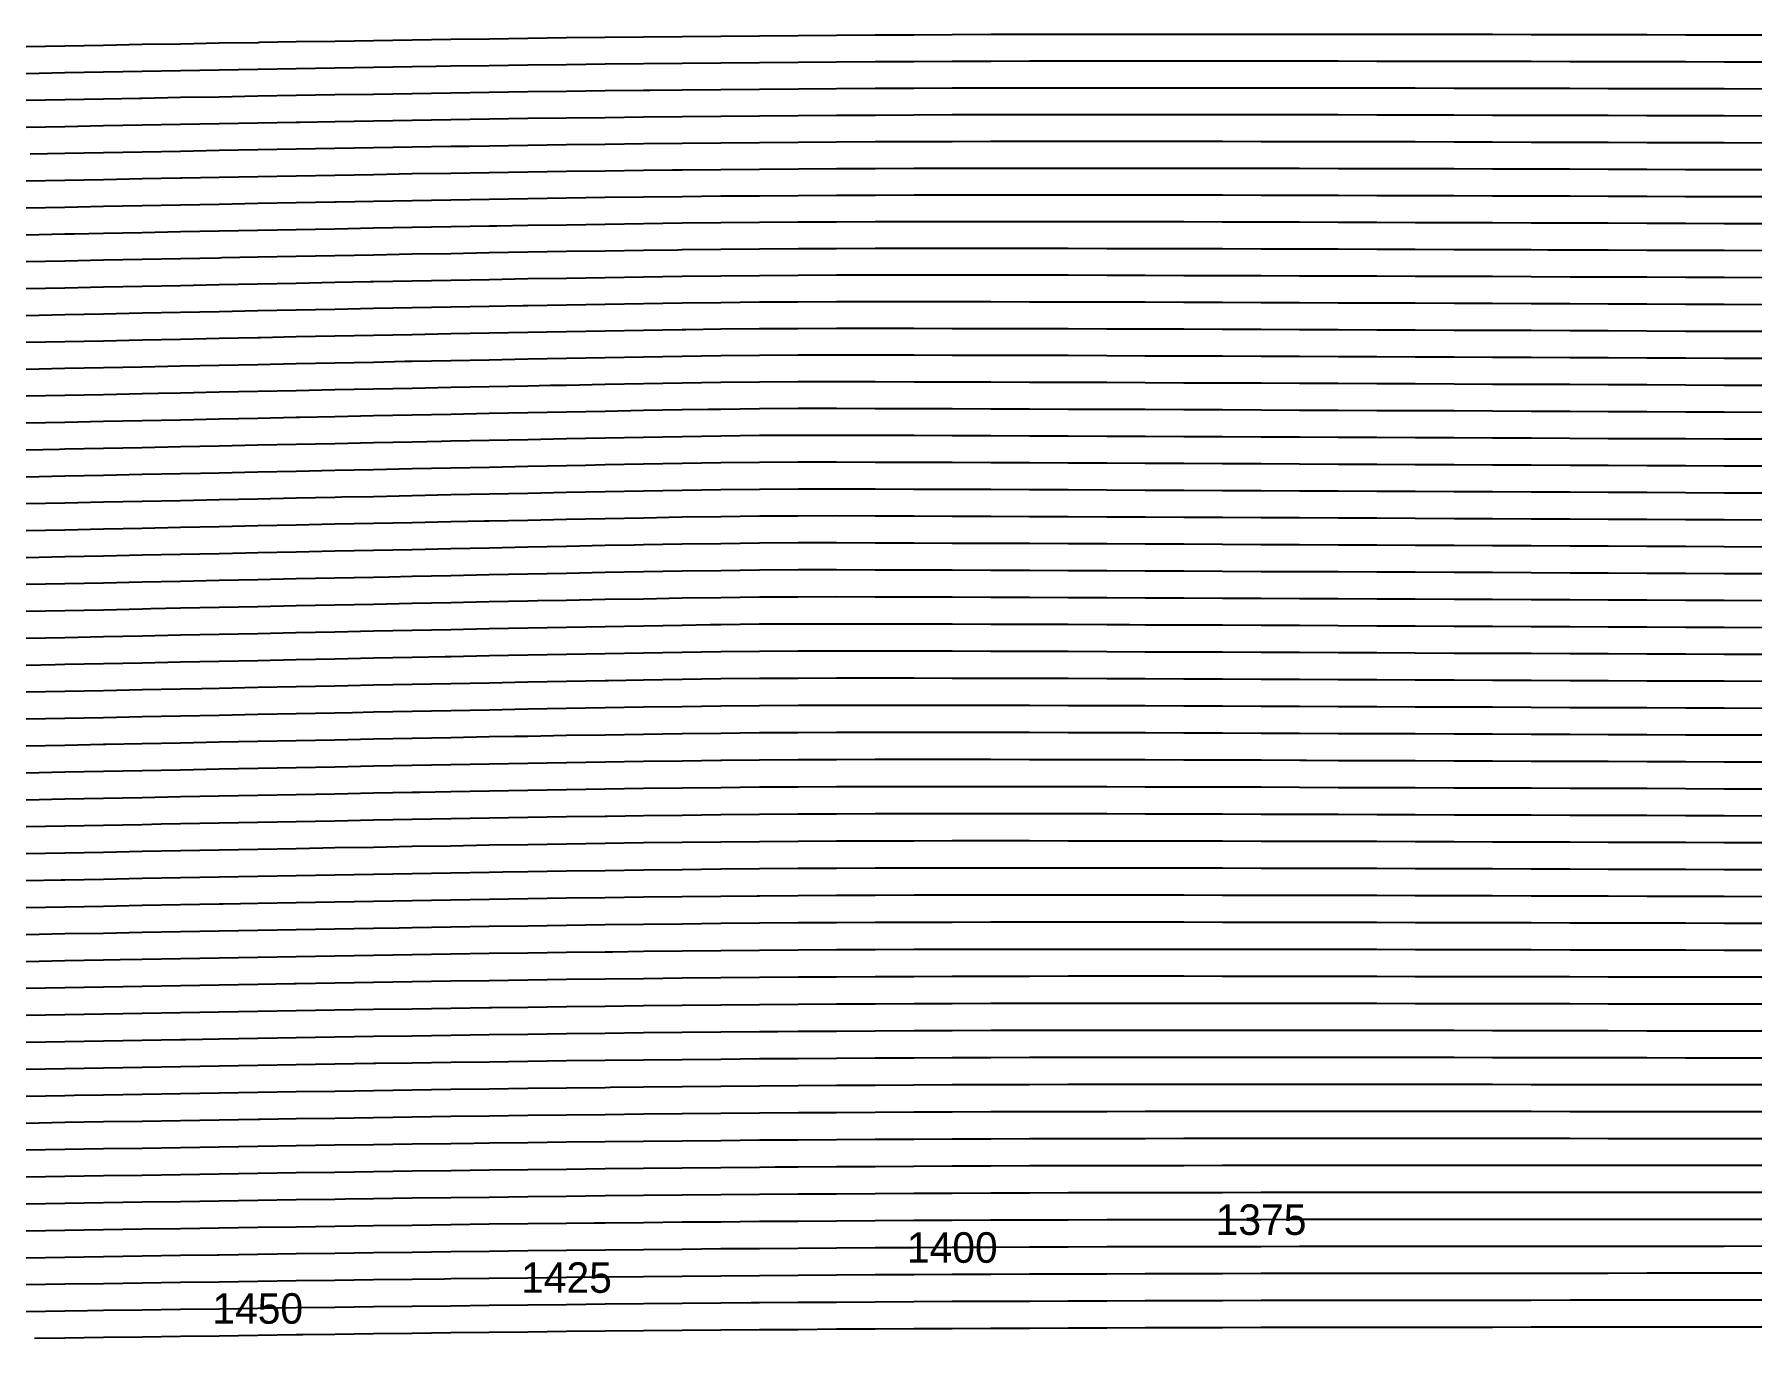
# Model space of a CAD drawing. Header units: metres. Extents: x 228 to 3387, y 52 to 162.
# Drawn here: x 911.6 to 1052.3, y 53.2 to 160.1 of the extents above; entities that cross this region are included whole.
import ezdxf
from ezdxf.enums import TextEntityAlignment as Align

# ---------------------------------------------------------------- set-up
doc = ezdxf.new("R2010")
doc.units = ezdxf.units.M
for name, color, linetype in [('Vs_1000', 7, 'Continuous'), ('Vs_1025', 7, 'Continuous'), ('Vs_1050', 7, 'Continuous'), ('Vs_1075', 7, 'Continuous'), ('Vs_1100', 7, 'Continuous'), ('Vs_1125', 7, 'Continuous'), ('Vs_1150', 7, 'Continuous'), ('Vs_1175', 7, 'Continuous'), ('Vs_1200', 7, 'Continuous'), ('Vs_1225', 7, 'Continuous'), ('Vs_1250', 7, 'Continuous'), ('Vs_1275', 7, 'Continuous'), ('Vs_1300', 7, 'Continuous'), ('Vs_1325', 7, 'Continuous'), ('Vs_1350', 7, 'Continuous'), ('Vs_1375', 7, 'Continuous'), ('Vs_1400', 7, 'Continuous'), ('Vs_1425', 7, 'Continuous'), ('Vs_1450', 7, 'Continuous'), ('Vs_1475', 7, 'Continuous'), ('Vs_275', 7, 'Continuous'), ('Vs_300', 7, 'Continuous'), ('Vs_325', 7, 'Continuous'), ('Vs_350', 7, 'Continuous'), ('Vs_375', 7, 'Continuous'), ('Vs_400', 7, 'Continuous'), ('Vs_425', 7, 'Continuous'), ('Vs_450', 7, 'Continuous'), ('Vs_475', 7, 'Continuous'), ('Vs_500', 7, 'Continuous'), ('Vs_525', 7, 'Continuous'), ('Vs_550', 7, 'Continuous'), ('Vs_575', 7, 'Continuous'), ('Vs_600', 7, 'Continuous'), ('Vs_625', 7, 'Continuous'), ('Vs_650', 7, 'Continuous'), ('Vs_675', 7, 'Continuous'), ('Vs_700', 7, 'Continuous'), ('Vs_725', 7, 'Continuous'), ('Vs_750', 7, 'Continuous'), ('Vs_775', 7, 'Continuous'), ('Vs_800', 7, 'Continuous'), ('Vs_825', 7, 'Continuous'), ('Vs_850', 7, 'Continuous'), ('Vs_875', 7, 'Continuous'), ('Vs_900', 7, 'Continuous'), ('Vs_925', 7, 'Continuous'), ('Vs_950', 7, 'Continuous'), ('Vs_975', 7, 'Continuous')]:
    doc.layers.add(name, color=color, linetype=linetype)

msp = doc.modelspace()

# ---------------------------------------------------------------- linework, layer by layer
at = {"layer": 'Vs_1000'}
msp.add_lwpolyline([(1053.22, 96.05), (1050.06, 96.06), (1046.9, 96.07), (1043.73, 96.08), (1040.57, 96.09), (1037.41, 96.1), (1034.25, 96.11), (1031.09, 96.12), (1027.93, 96.13), (1024.76, 96.14), (1021.6, 96.15), (1018.44, 96.16), (1015.28, 96.17), (1012.12, 96.18), (1008.96, 96.19), (1005.79, 96.2), (1002.63, 96.21), (999.47, 96.22), (996.31, 96.22), (993.15, 96.23), (989.98, 96.23), (986.82, 96.23), (983.66, 96.22), (980.5, 96.22), (977.34, 96.21), (974.18, 96.19), (971.01, 96.17), (967.85, 96.14), (964.69, 96.1), (961.53, 96.06), (958.55, 96.02), (958.37, 96.02), (955.21, 95.97), (952.04, 95.92), (948.88, 95.87), (945.72, 95.81), (942.56, 95.75), (939.4, 95.7), (936.23, 95.64), (933.07, 95.58), (929.91, 95.52), (926.75, 95.46), (923.59, 95.4), (922.01, 95.37), (920.43, 95.34), (917.26, 95.27), (914.1, 95.21), (910.94, 95.15)], dxfattribs=at)
at = {"layer": 'Vs_1025'}
msp.add_lwpolyline([(1053.22, 93.85), (1050.06, 93.86), (1046.9, 93.87), (1043.73, 93.88), (1040.57, 93.89), (1037.41, 93.9), (1034.25, 93.91), (1031.09, 93.92), (1027.93, 93.93), (1024.76, 93.94), (1021.6, 93.95), (1018.44, 93.95), (1015.28, 93.96), (1012.12, 93.97), (1008.96, 93.98), (1005.79, 93.99), (1002.63, 93.99), (999.47, 94), (996.31, 94), (993.15, 94.01), (989.98, 94.01), (986.82, 94.01), (983.66, 94), (980.5, 93.99), (977.34, 93.98), (974.18, 93.96), (971.01, 93.94), (967.85, 93.91), (964.69, 93.88), (961.53, 93.84), (958.37, 93.8), (955.21, 93.75), (952.04, 93.7), (948.88, 93.65), (945.72, 93.59), (942.56, 93.54), (939.4, 93.48), (936.23, 93.43), (935.25, 93.41), (933.07, 93.37), (929.91, 93.31), (926.75, 93.25), (923.59, 93.19), (920.43, 93.13), (917.26, 93.07), (914.1, 93.01), (910.94, 92.95)], dxfattribs=at)
at = {"layer": 'Vs_1050'}
msp.add_lwpolyline([(1053.22, 91.65), (1050.06, 91.65), (1046.9, 91.66), (1043.73, 91.67), (1040.57, 91.68), (1037.41, 91.69), (1034.25, 91.7), (1031.09, 91.71), (1027.93, 91.72), (1024.76, 91.73), (1021.6, 91.74), (1018.44, 91.74), (1015.28, 91.75), (1012.12, 91.76), (1008.96, 91.77), (1005.79, 91.77), (1002.63, 91.78), (999.47, 91.78), (996.31, 91.79), (993.15, 91.79), (989.98, 91.79), (986.82, 91.78), (983.66, 91.78), (980.5, 91.77), (977.34, 91.76), (974.18, 91.74), (971.01, 91.71), (967.85, 91.69), (964.69, 91.65), (961.53, 91.61), (958.37, 91.57), (955.21, 91.53), (952.04, 91.48), (949.99, 91.45), (948.88, 91.43), (945.72, 91.38), (942.56, 91.32), (939.4, 91.27), (936.23, 91.21), (933.07, 91.15), (929.91, 91.1), (926.75, 91.04), (923.59, 90.98), (920.43, 90.92), (917.26, 90.86), (914.1, 90.8), (913.81, 90.79), (910.94, 90.74)], dxfattribs=at)
at = {"layer": 'Vs_1075'}
msp.add_lwpolyline([(1053.22, 89.44), (1050.06, 89.45), (1046.9, 89.46), (1043.73, 89.47), (1040.57, 89.48), (1037.41, 89.48), (1036.21, 89.49), (1034.25, 89.49), (1031.09, 89.5), (1027.93, 89.51), (1024.76, 89.52), (1021.6, 89.53), (1018.44, 89.53), (1015.28, 89.54), (1012.12, 89.55), (1008.96, 89.55), (1005.79, 89.56), (1002.63, 89.56), (999.47, 89.57), (996.31, 89.57), (993.15, 89.57), (989.98, 89.57), (986.82, 89.56), (983.66, 89.56), (980.5, 89.55), (977.34, 89.53), (974.18, 89.51), (971.01, 89.49), (970.83, 89.49), (967.85, 89.46), (964.69, 89.43), (961.53, 89.39), (958.37, 89.35), (955.21, 89.31), (952.04, 89.26), (948.88, 89.21), (945.72, 89.16), (942.56, 89.11), (939.4, 89.05), (936.23, 89), (933.07, 88.94), (929.91, 88.89), (927.09, 88.83), (926.75, 88.83), (923.59, 88.77), (920.43, 88.71), (917.26, 88.65), (914.1, 88.59), (910.94, 88.53)], dxfattribs=at)
at = {"layer": 'Vs_1100'}
msp.add_lwpolyline([(1053.22, 87.24), (1050.06, 87.25), (1046.9, 87.26), (1043.73, 87.26), (1040.57, 87.27), (1037.41, 87.28), (1034.25, 87.29), (1031.09, 87.29), (1027.93, 87.3), (1024.76, 87.31), (1021.6, 87.32), (1018.44, 87.32), (1015.28, 87.33), (1012.12, 87.34), (1008.96, 87.34), (1005.79, 87.35), (1002.63, 87.35), (999.47, 87.35), (996.31, 87.35), (993.15, 87.35), (989.98, 87.35), (986.82, 87.34), (983.66, 87.33), (980.5, 87.32), (977.34, 87.31), (974.18, 87.29), (971.01, 87.26), (967.85, 87.24), (964.69, 87.2), (961.53, 87.17), (958.37, 87.13), (955.21, 87.09), (952.04, 87.04), (948.88, 86.99), (945.72, 86.94), (942.56, 86.89), (941.49, 86.87), (939.4, 86.84), (936.23, 86.79), (933.07, 86.73), (929.91, 86.67), (926.75, 86.62), (923.59, 86.56), (920.43, 86.5), (917.26, 86.44), (914.1, 86.39), (910.94, 86.33)], dxfattribs=at)
at = {"layer": 'Vs_1125'}
msp.add_lwpolyline([(1053.22, 85.04), (1050.06, 85.04), (1046.9, 85.05), (1043.73, 85.06), (1040.57, 85.06), (1037.41, 85.07), (1034.25, 85.08), (1031.09, 85.09), (1027.93, 85.09), (1024.76, 85.1), (1021.6, 85.11), (1018.44, 85.11), (1015.28, 85.12), (1012.12, 85.12), (1008.96, 85.13), (1005.79, 85.13), (1002.63, 85.13), (999.47, 85.13), (996.31, 85.13), (993.15, 85.13), (989.98, 85.13), (986.82, 85.12), (983.66, 85.11), (980.5, 85.1), (977.34, 85.08), (974.18, 85.06), (971.01, 85.04), (967.85, 85.01), (964.69, 84.98), (961.53, 84.95), (958.97, 84.91), (958.37, 84.91), (955.21, 84.87), (952.04, 84.82), (948.88, 84.78), (945.72, 84.73), (942.56, 84.68), (939.4, 84.62), (936.23, 84.57), (933.07, 84.52), (929.91, 84.46), (926.75, 84.41), (923.59, 84.35), (920.43, 84.29), (918.65, 84.26), (917.26, 84.24), (914.1, 84.18), (910.94, 84.12)], dxfattribs=at)
at = {"layer": 'Vs_1150'}
msp.add_lwpolyline([(1053.22, 82.84), (1050.06, 82.84), (1046.9, 82.85), (1043.73, 82.85), (1040.57, 82.86), (1037.41, 82.87), (1034.25, 82.87), (1031.09, 82.88), (1027.93, 82.88), (1024.76, 82.89), (1021.6, 82.9), (1018.44, 82.9), (1015.28, 82.91), (1012.12, 82.91), (1008.96, 82.91), (1005.79, 82.92), (1002.63, 82.92), (999.47, 82.92), (996.31, 82.92), (993.15, 82.91), (989.98, 82.91), (986.82, 82.9), (983.66, 82.89), (980.5, 82.88), (977.34, 82.86), (974.18, 82.84), (971.01, 82.82), (967.85, 82.79), (964.69, 82.76), (961.53, 82.72), (958.37, 82.69), (955.21, 82.65), (952.04, 82.6), (948.88, 82.56), (945.72, 82.51), (942.56, 82.46), (939.4, 82.41), (936.23, 82.36), (933.07, 82.31), (932.87, 82.3), (929.91, 82.25), (926.75, 82.2), (923.59, 82.14), (920.43, 82.08), (917.26, 82.03), (914.1, 81.97), (910.94, 81.91)], dxfattribs=at)
at = {"layer": 'Vs_1175'}
msp.add_lwpolyline([(1053.22, 80.63), (1050.06, 80.64), (1046.9, 80.64), (1043.73, 80.65), (1040.57, 80.65), (1037.41, 80.66), (1034.25, 80.66), (1031.09, 80.67), (1027.93, 80.68), (1024.76, 80.68), (1021.6, 80.69), (1018.44, 80.69), (1015.28, 80.69), (1012.12, 80.7), (1008.96, 80.7), (1005.79, 80.7), (1002.63, 80.7), (999.47, 80.7), (996.31, 80.7), (993.15, 80.69), (989.98, 80.69), (986.82, 80.68), (983.66, 80.67), (980.5, 80.65), (977.34, 80.64), (974.18, 80.62), (971.01, 80.59), (967.85, 80.57), (964.69, 80.54), (961.53, 80.5), (958.37, 80.46), (955.21, 80.43), (952.04, 80.38), (949.08, 80.34), (948.88, 80.34), (945.72, 80.29), (942.56, 80.24), (939.4, 80.2), (936.23, 80.14), (933.07, 80.09), (929.91, 80.04), (926.75, 79.99), (923.59, 79.93), (920.43, 79.88), (917.26, 79.82), (914.1, 79.76), (910.94, 79.71)], dxfattribs=at)
at = {"layer": 'Vs_1200'}
msp.add_lwpolyline([(1053.22, 78.43), (1050.06, 78.43), (1046.9, 78.44), (1043.73, 78.44), (1040.57, 78.45), (1037.41, 78.45), (1034.25, 78.46), (1031.09, 78.46), (1027.93, 78.47), (1024.76, 78.47), (1021.6, 78.48), (1018.44, 78.48), (1015.28, 78.48), (1012.12, 78.48), (1008.96, 78.49), (1005.79, 78.49), (1002.63, 78.49), (999.47, 78.48), (996.31, 78.48), (993.15, 78.48), (989.98, 78.47), (986.82, 78.46), (983.66, 78.45), (980.5, 78.43), (977.34, 78.41), (974.18, 78.39), (972.52, 78.38), (971.01, 78.37), (967.85, 78.34), (964.69, 78.31), (961.53, 78.28), (958.37, 78.24), (955.21, 78.21), (952.04, 78.16), (948.88, 78.12), (945.72, 78.08), (942.56, 78.03), (939.4, 77.98), (936.23, 77.93), (933.07, 77.88), (929.91, 77.83), (926.75, 77.77), (924.03, 77.73), (923.59, 77.72), (920.43, 77.67), (917.26, 77.61), (914.1, 77.56), (910.94, 77.5)], dxfattribs=at)
at = {"layer": 'Vs_1225'}
msp.add_lwpolyline([(1053.22, 76.23), (1050.06, 76.23), (1046.9, 76.23), (1043.73, 76.24), (1040.57, 76.24), (1037.41, 76.25), (1034.25, 76.25), (1031.09, 76.25), (1027.93, 76.26), (1024.76, 76.26), (1021.6, 76.27), (1018.44, 76.27), (1015.28, 76.27), (1012.12, 76.27), (1008.96, 76.27), (1005.79, 76.27), (1002.63, 76.27), (999.47, 76.27), (996.31, 76.26), (993.15, 76.26), (989.98, 76.25), (986.82, 76.24), (983.66, 76.23), (980.5, 76.21), (977.34, 76.19), (974.18, 76.17), (971.01, 76.15), (967.85, 76.12), (964.69, 76.09), (961.53, 76.06), (958.37, 76.02), (955.21, 75.99), (952.04, 75.95), (948.88, 75.9), (945.72, 75.86), (942.56, 75.81), (939.59, 75.77), (939.4, 75.77), (936.23, 75.72), (933.07, 75.67), (929.91, 75.62), (926.75, 75.56), (923.59, 75.51), (920.43, 75.46), (917.26, 75.4), (914.1, 75.35), (910.94, 75.3)], dxfattribs=at)
at = {"layer": 'Vs_1250'}
msp.add_lwpolyline([(1053.22, 74.02), (1050.06, 74.03), (1046.9, 74.03), (1043.73, 74.03), (1040.57, 74.04), (1037.41, 74.04), (1034.25, 74.04), (1031.09, 74.05), (1027.93, 74.05), (1024.76, 74.05), (1021.6, 74.05), (1018.44, 74.06), (1015.28, 74.06), (1012.12, 74.06), (1008.96, 74.06), (1005.79, 74.06), (1002.63, 74.05), (999.47, 74.05), (996.31, 74.05), (993.15, 74.04), (989.98, 74.03), (986.82, 74.02), (983.66, 74.01), (980.5, 73.99), (977.34, 73.97), (974.18, 73.95), (971.01, 73.93), (967.85, 73.9), (964.69, 73.87), (961.53, 73.84), (958.79, 73.81), (958.37, 73.8), (955.21, 73.77), (952.04, 73.73), (948.88, 73.69), (945.72, 73.64), (942.56, 73.6), (939.4, 73.55), (936.23, 73.5), (933.07, 73.45), (929.91, 73.4), (926.75, 73.35), (923.59, 73.3), (920.43, 73.25), (917.26, 73.2), (914.87, 73.16), (914.1, 73.14), (910.94, 73.09)], dxfattribs=at)
at = {"layer": 'Vs_1275'}
msp.add_lwpolyline([(1053.22, 71.82), (1050.06, 71.82), (1046.9, 71.83), (1043.73, 71.83), (1040.57, 71.83), (1037.41, 71.83), (1034.25, 71.84), (1031.09, 71.84), (1027.93, 71.84), (1024.76, 71.84), (1021.6, 71.84), (1018.44, 71.85), (1015.28, 71.85), (1012.12, 71.85), (1008.96, 71.84), (1005.79, 71.84), (1002.63, 71.84), (999.47, 71.83), (996.31, 71.83), (993.15, 71.82), (989.98, 71.81), (986.82, 71.8), (983.66, 71.79), (980.5, 71.77), (977.34, 71.75), (974.18, 71.73), (971.01, 71.71), (967.85, 71.68), (964.69, 71.65), (961.53, 71.62), (958.37, 71.59), (955.21, 71.55), (952.04, 71.51), (948.88, 71.47), (945.72, 71.43), (942.56, 71.38), (939.4, 71.34), (936.23, 71.29), (933.07, 71.24), (930.1, 71.2), (929.91, 71.19), (926.75, 71.14), (923.59, 71.09), (920.43, 71.04), (917.26, 70.99), (914.1, 70.94), (910.94, 70.88)], dxfattribs=at)
at = {"layer": 'Vs_1300'}
msp.add_lwpolyline([(1053.22, 69.62), (1050.06, 69.62), (1046.9, 69.62), (1043.73, 69.62), (1040.57, 69.62), (1037.41, 69.63), (1034.25, 69.63), (1031.09, 69.63), (1027.93, 69.63), (1024.76, 69.63), (1021.6, 69.63), (1018.44, 69.63), (1015.28, 69.63), (1012.12, 69.63), (1008.96, 69.63), (1005.79, 69.63), (1002.63, 69.62), (999.47, 69.62), (996.31, 69.61), (993.15, 69.6), (989.98, 69.59), (986.82, 69.58), (983.66, 69.57), (980.5, 69.55), (977.34, 69.53), (974.18, 69.51), (971.01, 69.49), (967.85, 69.46), (964.69, 69.43), (961.53, 69.4), (958.37, 69.37), (955.21, 69.33), (952.04, 69.29), (948.88, 69.25), (947.62, 69.24), (945.72, 69.21), (942.56, 69.17), (939.4, 69.12), (936.23, 69.08), (933.07, 69.03), (929.91, 68.98), (926.75, 68.93), (923.59, 68.88), (920.43, 68.83), (917.26, 68.78), (914.1, 68.73), (910.94, 68.68)], dxfattribs=at)
at = {"layer": 'Vs_1325'}
msp.add_lwpolyline([(1053.22, 67.42), (1050.06, 67.42), (1046.9, 67.42), (1043.73, 67.42), (1040.57, 67.42), (1037.41, 67.42), (1034.25, 67.42), (1031.09, 67.42), (1027.93, 67.42), (1024.76, 67.42), (1021.6, 67.42), (1018.44, 67.42), (1015.28, 67.42), (1012.12, 67.42), (1008.96, 67.42), (1005.79, 67.41), (1002.63, 67.41), (999.47, 67.4), (996.31, 67.4), (993.15, 67.39), (989.98, 67.38), (986.82, 67.36), (983.66, 67.35), (980.5, 67.33), (977.34, 67.31), (974.18, 67.29), (972.3, 67.28), (971.01, 67.27), (967.85, 67.24), (964.69, 67.21), (961.53, 67.18), (958.37, 67.15), (955.21, 67.11), (952.04, 67.08), (948.88, 67.04), (945.72, 67), (942.56, 66.95), (939.4, 66.91), (936.23, 66.86), (933.07, 66.82), (929.91, 66.77), (926.75, 66.72), (923.59, 66.67), (920.43, 66.62), (920.41, 66.62), (917.26, 66.57), (914.1, 66.52), (910.94, 66.47)], dxfattribs=at)
at = {"layer": 'Vs_1350'}
msp.add_lwpolyline([(1053.22, 65.21), (1050.06, 65.21), (1046.9, 65.21), (1043.73, 65.21), (1040.57, 65.21), (1037.41, 65.21), (1034.25, 65.21), (1031.09, 65.21), (1027.93, 65.21), (1024.76, 65.21), (1021.6, 65.21), (1018.44, 65.21), (1015.28, 65.21), (1012.12, 65.21), (1008.96, 65.2), (1005.79, 65.2), (1002.63, 65.19), (999.47, 65.19), (996.31, 65.18), (993.15, 65.17), (989.98, 65.16), (986.82, 65.14), (983.66, 65.13), (980.5, 65.11), (977.34, 65.09), (974.18, 65.07), (971.01, 65.05), (967.85, 65.02), (964.69, 64.99), (961.53, 64.96), (958.37, 64.93), (955.21, 64.9), (952.04, 64.86), (948.88, 64.82), (945.72, 64.78), (942.56, 64.74), (939.4, 64.7), (937.07, 64.66), (936.23, 64.65), (933.07, 64.61), (929.91, 64.56), (926.75, 64.51), (923.59, 64.46), (920.43, 64.42), (917.26, 64.37), (914.1, 64.32), (910.94, 64.26)], dxfattribs=at)
at = {"layer": 'Vs_1375'}
msp.add_lwpolyline([(1053.22, 63.01), (1050.06, 63.01), (1046.9, 63.01), (1043.73, 63.01), (1040.57, 63.01), (1037.41, 63.01), (1034.25, 63.01), (1031.09, 63.01), (1027.93, 63), (1024.76, 63), (1021.6, 63), (1018.44, 63), (1015.28, 63), (1012.12, 62.99), (1008.96, 62.99), (1005.79, 62.99), (1002.63, 62.98), (999.47, 62.97), (996.31, 62.96), (993.15, 62.95), (989.98, 62.94), (986.82, 62.93), (983.66, 62.91), (980.5, 62.89), (977.34, 62.87), (974.18, 62.85), (971.01, 62.83), (967.85, 62.8), (964.69, 62.78), (961.53, 62.74), (958.37, 62.71), (957.51, 62.7), (955.21, 62.68), (952.04, 62.64), (948.88, 62.61), (945.72, 62.57), (942.56, 62.52), (939.4, 62.48), (936.23, 62.44), (933.07, 62.39), (929.91, 62.35), (926.75, 62.3), (923.59, 62.25), (920.43, 62.21), (917.26, 62.16), (914.1, 62.11), (910.94, 62.06)], dxfattribs=at)
at = {"layer": 'Vs_1400'}
msp.add_lwpolyline([(1053.22, 60.81), (1050.06, 60.8), (1046.9, 60.8), (1043.73, 60.8), (1040.57, 60.8), (1037.41, 60.8), (1034.25, 60.8), (1031.09, 60.8), (1027.93, 60.8), (1024.76, 60.79), (1021.6, 60.79), (1018.44, 60.79), (1015.28, 60.79), (1012.12, 60.78), (1008.96, 60.78), (1005.79, 60.77), (1002.63, 60.76), (999.47, 60.76), (996.31, 60.75), (995.34, 60.74), (993.15, 60.74), (989.98, 60.72), (986.82, 60.71), (983.66, 60.69), (980.5, 60.68), (977.34, 60.66), (974.18, 60.63), (971.01, 60.61), (967.85, 60.59), (964.69, 60.56), (961.53, 60.53), (958.37, 60.5), (955.21, 60.46), (952.04, 60.43), (948.88, 60.39), (945.72, 60.35), (942.56, 60.31), (939.4, 60.27), (936.23, 60.23), (933.07, 60.18), (929.91, 60.14), (926.75, 60.09), (926.6, 60.09), (923.59, 60.05), (920.43, 60), (917.26, 59.95), (914.1, 59.9), (910.94, 59.85)], dxfattribs=at)
at = {"layer": 'Vs_1425'}
msp.add_lwpolyline([(1053.22, 58.6), (1050.06, 58.6), (1046.9, 58.6), (1043.73, 58.6), (1040.57, 58.59), (1037.41, 58.59), (1034.25, 58.59), (1031.09, 58.59), (1027.93, 58.59), (1024.76, 58.58), (1021.6, 58.58), (1018.44, 58.58), (1015.28, 58.57), (1012.12, 58.57), (1008.96, 58.56), (1005.79, 58.56), (1002.63, 58.55), (999.47, 58.54), (996.31, 58.53), (993.15, 58.52), (989.98, 58.51), (986.82, 58.49), (983.66, 58.48), (980.5, 58.46), (977.34, 58.44), (974.18, 58.42), (971.01, 58.39), (967.85, 58.37), (964.69, 58.34), (961.53, 58.31), (958.37, 58.28), (955.21, 58.25), (952.04, 58.21), (948.88, 58.18), (945.72, 58.14), (945.2, 58.13), (942.56, 58.1), (939.4, 58.06), (936.23, 58.02), (933.07, 57.97), (929.91, 57.93), (926.75, 57.88), (923.59, 57.84), (920.43, 57.79), (917.26, 57.74), (914.1, 57.7), (910.94, 57.65)], dxfattribs=at)
at = {"layer": 'Vs_1450'}
msp.add_lwpolyline([(1053.22, 56.4), (1050.06, 56.4), (1046.9, 56.39), (1043.73, 56.39), (1040.57, 56.39), (1037.41, 56.39), (1034.25, 56.38), (1031.09, 56.38), (1027.93, 56.38), (1024.76, 56.37), (1021.6, 56.37), (1018.44, 56.37), (1015.28, 56.36), (1012.12, 56.36), (1008.96, 56.35), (1005.79, 56.34), (1002.63, 56.34), (999.47, 56.33), (996.31, 56.32), (993.15, 56.3), (989.98, 56.29), (986.82, 56.28), (983.66, 56.26), (980.5, 56.24), (977.34, 56.22), (974.18, 56.2), (971.01, 56.18), (970.33, 56.17), (967.85, 56.15), (964.69, 56.12), (961.53, 56.09), (958.37, 56.06), (955.21, 56.03), (952.04, 56), (948.88, 55.96), (945.72, 55.92), (942.56, 55.88), (939.4, 55.84), (936.23, 55.8), (933.07, 55.76), (929.91, 55.72), (926.75, 55.67), (923.59, 55.63), (920.43, 55.58), (917.26, 55.54), (915.95, 55.52), (914.1, 55.49), (910.94, 55.44)], dxfattribs=at)
at = {"layer": 'Vs_1475'}
msp.add_lwpolyline([(1053.22, 54.19), (1050.06, 54.19), (1046.9, 54.19), (1043.73, 54.18), (1040.57, 54.18), (1037.41, 54.18), (1034.25, 54.18), (1031.09, 54.17), (1027.93, 54.17), (1024.76, 54.17), (1021.6, 54.16), (1018.44, 54.16), (1015.28, 54.15), (1012.12, 54.15), (1008.96, 54.14), (1005.79, 54.13), (1002.63, 54.12), (999.47, 54.11), (996.31, 54.1), (993.15, 54.09), (989.98, 54.08), (986.82, 54.06), (983.66, 54.04), (980.5, 54.03), (977.34, 54.01), (974.18, 53.98), (971.01, 53.96), (967.85, 53.93), (964.69, 53.91), (961.53, 53.88), (958.37, 53.85), (955.21, 53.82), (952.04, 53.78), (948.88, 53.75), (945.72, 53.71), (942.56, 53.67), (939.4, 53.63), (936.23, 53.59), (933.61, 53.56), (933.07, 53.55), (929.91, 53.51), (926.75, 53.46), (923.59, 53.42), (920.43, 53.38), (917.26, 53.33), (914.1, 53.28), (911.63, 53.25)], dxfattribs=at)
at = {"layer": 'Vs_275'}
msp.add_lwpolyline([(1053.22, 160), (1050.06, 160), (1046.9, 160.01), (1043.73, 160.02), (1040.57, 160.02), (1037.41, 160.03), (1034.25, 160.03), (1031.09, 160.04), (1030.49, 160.04), (1027.93, 160.04), (1024.76, 160.05), (1021.6, 160.05), (1018.44, 160.06), (1015.28, 160.06), (1012.12, 160.06), (1008.96, 160.06), (1005.79, 160.06), (1002.63, 160.06), (999.47, 160.06), (996.31, 160.05), (993.15, 160.05), (991.02, 160.04), (989.98, 160.04), (986.82, 160.03), (983.66, 160.01), (980.5, 159.99), (977.34, 159.97), (974.18, 159.95), (971.01, 159.92), (967.85, 159.9), (964.69, 159.87), (961.53, 159.84), (958.37, 159.8), (955.21, 159.77), (952.04, 159.73), (948.88, 159.68), (945.72, 159.64), (942.56, 159.59), (939.4, 159.54), (936.23, 159.49), (933.07, 159.44), (930.06, 159.39), (929.91, 159.38), (926.75, 159.33), (923.59, 159.27), (920.43, 159.22), (917.26, 159.16), (914.1, 159.1), (910.94, 159.04)], dxfattribs=at)
at = {"layer": 'Vs_300'}
msp.add_lwpolyline([(1053.22, 157.79), (1050.06, 157.79), (1046.9, 157.8), (1043.73, 157.81), (1040.57, 157.82), (1037.41, 157.82), (1034.25, 157.83), (1031.09, 157.84), (1027.93, 157.84), (1024.76, 157.85), (1021.6, 157.85), (1018.44, 157.86), (1015.28, 157.86), (1012.12, 157.86), (1008.96, 157.87), (1005.79, 157.87), (1002.63, 157.87), (999.47, 157.86), (996.31, 157.86), (993.15, 157.86), (989.98, 157.85), (986.82, 157.84), (983.66, 157.82), (980.5, 157.8), (977.34, 157.78), (974.18, 157.76), (971.01, 157.74), (967.85, 157.71), (964.69, 157.68), (961.53, 157.65), (958.37, 157.61), (955.21, 157.58), (952.04, 157.54), (948.88, 157.49), (945.72, 157.45), (944.52, 157.43), (942.56, 157.4), (939.4, 157.35), (936.23, 157.29), (933.07, 157.24), (929.91, 157.19), (926.75, 157.13), (923.59, 157.07), (920.43, 157.02), (917.26, 156.96), (914.1, 156.9), (910.94, 156.84)], dxfattribs=at)
at = {"layer": 'Vs_325'}
msp.add_lwpolyline([(1053.22, 155.58), (1050.06, 155.59), (1046.9, 155.6), (1043.73, 155.6), (1040.57, 155.61), (1037.41, 155.62), (1034.25, 155.63), (1031.09, 155.63), (1027.93, 155.64), (1024.76, 155.65), (1021.6, 155.65), (1018.44, 155.66), (1015.28, 155.66), (1012.12, 155.67), (1008.96, 155.67), (1005.79, 155.67), (1002.63, 155.67), (999.47, 155.67), (996.31, 155.67), (993.15, 155.66), (989.98, 155.66), (986.82, 155.65), (983.66, 155.63), (980.5, 155.62), (977.34, 155.6), (974.18, 155.57), (971.01, 155.55), (967.85, 155.52), (964.69, 155.49), (962.05, 155.47), (961.53, 155.46), (958.37, 155.43), (955.21, 155.39), (952.04, 155.35), (948.88, 155.3), (945.72, 155.25), (942.56, 155.2), (939.4, 155.15), (936.23, 155.1), (933.07, 155.05), (929.91, 154.99), (926.75, 154.93), (923.59, 154.88), (920.43, 154.82), (920.24, 154.81), (917.26, 154.76), (914.1, 154.7), (910.94, 154.64)], dxfattribs=at)
at = {"layer": 'Vs_350'}
msp.add_lwpolyline([(1053.22, 153.37), (1050.06, 153.38), (1046.9, 153.39), (1043.73, 153.4), (1040.57, 153.41), (1037.41, 153.41), (1034.25, 153.42), (1031.09, 153.43), (1027.93, 153.44), (1024.76, 153.45), (1021.6, 153.45), (1018.44, 153.46), (1015.28, 153.47), (1012.12, 153.47), (1008.96, 153.47), (1005.79, 153.48), (1002.63, 153.48), (999.47, 153.48), (996.31, 153.48), (993.15, 153.47), (989.98, 153.47), (986.82, 153.46), (983.66, 153.45), (980.5, 153.43), (977.34, 153.41), (974.18, 153.39), (971.01, 153.36), (967.85, 153.33), (964.69, 153.31), (961.53, 153.28), (958.37, 153.24), (955.21, 153.2), (952.04, 153.16), (948.88, 153.11), (945.72, 153.06), (942.56, 153.01), (939.4, 152.96), (936.23, 152.9), (933.35, 152.85), (933.07, 152.85), (929.91, 152.79), (926.75, 152.74), (923.59, 152.68), (920.43, 152.62), (917.26, 152.56), (914.1, 152.5), (910.94, 152.44)], dxfattribs=at)
at = {"layer": 'Vs_375'}
msp.add_lwpolyline([(1053.22, 151.16), (1050.06, 151.17), (1046.9, 151.18), (1043.73, 151.19), (1040.57, 151.2), (1037.41, 151.21), (1034.25, 151.22), (1031.09, 151.23), (1027.93, 151.24), (1024.76, 151.25), (1021.6, 151.25), (1018.44, 151.26), (1015.28, 151.27), (1012.12, 151.27), (1008.96, 151.28), (1005.79, 151.28), (1002.63, 151.28), (999.47, 151.29), (996.31, 151.29), (993.15, 151.28), (989.98, 151.28), (986.82, 151.27), (983.66, 151.26), (980.5, 151.25), (977.34, 151.23), (974.18, 151.2), (971.01, 151.17), (967.85, 151.15), (964.69, 151.12), (961.53, 151.09), (958.37, 151.05), (955.21, 151.01), (952.04, 150.97), (948.88, 150.92), (947.23, 150.89), (945.72, 150.87), (942.56, 150.82), (939.4, 150.76), (936.23, 150.71), (933.07, 150.65), (929.91, 150.6), (926.75, 150.54), (923.59, 150.48), (920.43, 150.42), (917.26, 150.36), (914.1, 150.3), (911.26, 150.24)], dxfattribs=at)
at = {"layer": 'Vs_400'}
msp.add_lwpolyline([(1053.22, 148.96), (1050.06, 148.97), (1046.9, 148.98), (1043.73, 148.99), (1040.57, 149), (1037.41, 149.01), (1034.25, 149.02), (1031.09, 149.03), (1027.93, 149.04), (1024.76, 149.04), (1021.6, 149.05), (1018.44, 149.06), (1015.28, 149.07), (1012.12, 149.08), (1008.96, 149.08), (1005.79, 149.09), (1002.63, 149.09), (999.47, 149.09), (996.31, 149.09), (993.15, 149.09), (989.98, 149.09), (986.82, 149.09), (983.66, 149.08), (980.5, 149.06), (977.34, 149.05), (974.18, 149.02), (971.01, 149), (967.85, 148.97), (964.69, 148.94), (963.89, 148.93), (961.53, 148.91), (958.37, 148.87), (955.21, 148.83), (952.04, 148.78), (948.88, 148.73), (945.72, 148.68), (942.56, 148.63), (939.4, 148.57), (936.23, 148.51), (933.07, 148.46), (929.91, 148.4), (926.75, 148.34), (923.7, 148.28), (923.59, 148.28), (920.43, 148.22), (917.26, 148.16), (914.1, 148.1), (910.94, 148.03)], dxfattribs=at)
at = {"layer": 'Vs_425'}
msp.add_lwpolyline([(1053.22, 146.75), (1050.06, 146.76), (1046.9, 146.77), (1043.73, 146.78), (1040.57, 146.79), (1037.41, 146.8), (1034.25, 146.81), (1031.09, 146.82), (1027.93, 146.83), (1024.76, 146.84), (1021.6, 146.85), (1018.44, 146.86), (1015.28, 146.87), (1012.12, 146.88), (1008.96, 146.89), (1005.79, 146.89), (1002.63, 146.9), (999.47, 146.9), (996.31, 146.9), (993.15, 146.9), (989.98, 146.9), (986.82, 146.9), (983.66, 146.89), (980.5, 146.88), (977.34, 146.87), (974.18, 146.85), (971.01, 146.82), (967.85, 146.8), (964.69, 146.76), (961.53, 146.73), (958.37, 146.69), (955.21, 146.64), (952.04, 146.59), (948.88, 146.54), (945.72, 146.49), (942.56, 146.43), (939.4, 146.38), (936.34, 146.32), (936.23, 146.32), (933.07, 146.26), (929.91, 146.2), (926.75, 146.14), (923.59, 146.08), (920.43, 146.02), (917.26, 145.96), (914.1, 145.89), (910.94, 145.83)], dxfattribs=at)
at = {"layer": 'Vs_450'}
msp.add_lwpolyline([(1053.22, 144.54), (1050.06, 144.55), (1046.9, 144.57), (1043.73, 144.58), (1040.57, 144.59), (1037.41, 144.6), (1034.25, 144.61), (1031.09, 144.62), (1027.93, 144.63), (1024.76, 144.64), (1021.6, 144.65), (1018.44, 144.66), (1015.28, 144.67), (1012.12, 144.68), (1008.96, 144.69), (1005.79, 144.7), (1002.63, 144.7), (999.47, 144.71), (996.31, 144.71), (993.15, 144.71), (989.98, 144.72), (986.82, 144.71), (983.66, 144.71), (980.5, 144.7), (977.34, 144.69), (974.18, 144.67), (971.01, 144.65), (967.85, 144.62), (964.69, 144.59), (961.53, 144.55), (958.37, 144.5), (955.21, 144.45), (952.04, 144.4), (949.51, 144.36), (948.88, 144.35), (945.72, 144.3), (942.56, 144.24), (939.4, 144.18), (936.23, 144.12), (933.07, 144.06), (929.91, 144), (926.75, 143.94), (923.59, 143.88), (920.43, 143.82), (917.26, 143.76), (914.87, 143.71), (914.1, 143.69), (910.94, 143.63)], dxfattribs=at)
at = {"layer": 'Vs_475'}
msp.add_lwpolyline([(1053.22, 142.34), (1050.06, 142.35), (1046.9, 142.36), (1043.73, 142.37), (1040.57, 142.38), (1037.41, 142.4), (1035.61, 142.4), (1034.25, 142.41), (1031.09, 142.42), (1027.93, 142.43), (1024.76, 142.44), (1021.6, 142.45), (1018.44, 142.46), (1015.28, 142.47), (1012.12, 142.48), (1008.96, 142.49), (1005.79, 142.5), (1002.63, 142.51), (999.47, 142.51), (996.31, 142.52), (993.15, 142.52), (989.98, 142.53), (986.82, 142.53), (983.66, 142.53), (980.5, 142.52), (977.34, 142.51), (974.18, 142.5), (971.01, 142.48), (967.85, 142.45), (964.69, 142.41), (964.3, 142.4), (961.53, 142.36), (958.37, 142.32), (955.21, 142.27), (952.04, 142.22), (948.88, 142.16), (945.72, 142.1), (942.56, 142.05), (939.4, 141.99), (936.23, 141.93), (933.07, 141.87), (929.91, 141.81), (926.96, 141.75), (926.75, 141.74), (923.59, 141.68), (920.43, 141.62), (917.26, 141.56), (914.1, 141.49), (910.94, 141.43)], dxfattribs=at)
at = {"layer": 'Vs_500'}
msp.add_lwpolyline([(1053.22, 140.13), (1050.06, 140.14), (1046.9, 140.15), (1043.73, 140.17), (1040.57, 140.18), (1037.41, 140.19), (1034.25, 140.2), (1031.09, 140.22), (1027.93, 140.23), (1024.76, 140.24), (1021.6, 140.25), (1018.44, 140.26), (1015.28, 140.27), (1012.12, 140.28), (1008.96, 140.29), (1005.79, 140.3), (1002.63, 140.31), (999.47, 140.32), (996.31, 140.33), (993.15, 140.33), (989.98, 140.34), (986.82, 140.34), (983.66, 140.34), (980.5, 140.34), (977.34, 140.33), (974.18, 140.32), (971.01, 140.3), (967.85, 140.27), (964.69, 140.23), (961.53, 140.18), (958.37, 140.13), (955.21, 140.08), (952.04, 140.03), (948.88, 139.97), (945.72, 139.91), (942.56, 139.85), (939.4, 139.79), (939.16, 139.79), (936.23, 139.73), (933.07, 139.67), (929.91, 139.61), (926.75, 139.55), (923.59, 139.48), (920.43, 139.42), (917.26, 139.36), (914.1, 139.29), (910.94, 139.23)], dxfattribs=at)
at = {"layer": 'Vs_525'}
msp.add_lwpolyline([(1053.22, 137.92), (1050.06, 137.94), (1046.9, 137.95), (1043.73, 137.96), (1040.57, 137.98), (1037.41, 137.99), (1034.25, 138), (1031.09, 138.01), (1027.93, 138.03), (1024.76, 138.04), (1021.6, 138.05), (1018.44, 138.06), (1015.28, 138.07), (1012.12, 138.09), (1008.96, 138.1), (1005.79, 138.11), (1002.63, 138.12), (999.47, 138.13), (996.31, 138.13), (993.15, 138.14), (989.98, 138.15), (986.82, 138.15), (983.66, 138.16), (980.5, 138.16), (977.34, 138.15), (974.18, 138.14), (971.01, 138.13), (967.85, 138.09), (964.69, 138.05), (961.53, 138), (958.37, 137.95), (955.21, 137.89), (952.04, 137.84), (951.62, 137.83), (948.88, 137.78), (945.72, 137.72), (942.56, 137.66), (939.4, 137.6), (936.23, 137.54), (933.07, 137.47), (929.91, 137.41), (926.75, 137.35), (923.59, 137.28), (920.43, 137.22), (918.32, 137.18), (917.26, 137.15), (914.1, 137.09), (910.94, 137.02)], dxfattribs=at)
at = {"layer": 'Vs_550'}
msp.add_lwpolyline([(1053.22, 135.72), (1050.06, 135.73), (1046.9, 135.74), (1043.73, 135.76), (1040.57, 135.77), (1037.41, 135.78), (1034.25, 135.8), (1031.09, 135.81), (1027.93, 135.82), (1024.76, 135.84), (1021.6, 135.85), (1018.44, 135.86), (1016.51, 135.87), (1015.28, 135.87), (1012.12, 135.89), (1008.96, 135.9), (1005.79, 135.91), (1002.63, 135.92), (999.47, 135.93), (996.31, 135.94), (993.15, 135.95), (989.98, 135.96), (986.82, 135.96), (983.66, 135.97), (980.5, 135.97), (977.34, 135.97), (974.18, 135.96), (971.01, 135.95), (967.85, 135.91), (964.99, 135.87), (964.69, 135.87), (961.53, 135.81), (958.37, 135.76), (955.21, 135.7), (952.04, 135.65), (948.88, 135.59), (945.72, 135.53), (942.56, 135.46), (939.4, 135.4), (936.23, 135.34), (933.07, 135.28), (930.13, 135.22), (929.91, 135.21), (926.75, 135.15), (923.59, 135.08), (920.43, 135.02), (917.26, 134.95), (914.1, 134.89), (910.94, 134.82)], dxfattribs=at)
at = {"layer": 'Vs_575'}
msp.add_lwpolyline([(1053.22, 133.51), (1050.06, 133.53), (1046.9, 133.54), (1043.73, 133.55), (1040.57, 133.57), (1037.41, 133.58), (1034.25, 133.59), (1031.09, 133.61), (1027.93, 133.62), (1024.76, 133.63), (1021.6, 133.65), (1018.44, 133.66), (1015.28, 133.67), (1012.12, 133.69), (1008.96, 133.7), (1005.79, 133.71), (1002.63, 133.72), (999.47, 133.74), (996.31, 133.75), (993.15, 133.76), (989.98, 133.77), (986.82, 133.77), (983.66, 133.78), (980.5, 133.78), (977.34, 133.79), (974.18, 133.78), (971.01, 133.76), (967.85, 133.73), (964.69, 133.68), (961.53, 133.63), (958.37, 133.57), (955.21, 133.51), (952.04, 133.45), (948.88, 133.39), (945.72, 133.33), (942.56, 133.27), (941.96, 133.26), (939.4, 133.2), (936.23, 133.14), (933.07, 133.08), (929.91, 133.01), (926.75, 132.95), (923.59, 132.88), (920.43, 132.82), (917.26, 132.75), (914.1, 132.69), (910.94, 132.62)], dxfattribs=at)
at = {"layer": 'Vs_600'}
msp.add_lwpolyline([(1053.22, 131.31), (1050.06, 131.32), (1046.9, 131.34), (1043.73, 131.35), (1040.57, 131.36), (1037.41, 131.38), (1034.25, 131.39), (1031.09, 131.4), (1027.93, 131.42), (1024.76, 131.43), (1021.6, 131.45), (1018.44, 131.46), (1015.28, 131.47), (1012.12, 131.49), (1008.96, 131.5), (1005.79, 131.51), (1002.63, 131.53), (999.47, 131.54), (996.31, 131.55), (993.15, 131.56), (989.98, 131.57), (986.82, 131.58), (983.66, 131.59), (980.5, 131.6), (977.34, 131.6), (974.18, 131.6), (971.01, 131.58), (967.85, 131.54), (964.69, 131.49), (961.53, 131.44), (958.37, 131.38), (955.21, 131.32), (953.91, 131.3), (952.04, 131.26), (948.88, 131.2), (945.72, 131.13), (942.56, 131.07), (939.4, 131.01), (936.23, 130.94), (933.07, 130.88), (929.91, 130.81), (926.75, 130.75), (923.59, 130.68), (921.74, 130.64), (920.43, 130.62), (917.26, 130.55), (914.1, 130.48), (910.94, 130.42)], dxfattribs=at)
at = {"layer": 'Vs_625'}
msp.add_lwpolyline([(1053.22, 129.1), (1050.06, 129.12), (1046.9, 129.13), (1043.73, 129.14), (1040.57, 129.16), (1037.41, 129.17), (1034.25, 129.19), (1031.09, 129.2), (1027.93, 129.22), (1024.76, 129.23), (1021.6, 129.24), (1018.44, 129.26), (1015.28, 129.27), (1012.12, 129.29), (1008.96, 129.3), (1005.79, 129.31), (1002.63, 129.33), (1000.25, 129.34), (999.47, 129.34), (996.31, 129.35), (993.15, 129.37), (989.98, 129.38), (986.82, 129.39), (983.66, 129.4), (980.5, 129.4), (977.34, 129.41), (974.18, 129.41), (971.01, 129.39), (967.85, 129.35), (966.83, 129.34), (964.69, 129.3), (961.53, 129.25), (958.37, 129.19), (955.21, 129.13), (952.04, 129.06), (948.88, 129), (945.72, 128.94), (942.56, 128.87), (939.4, 128.81), (936.23, 128.74), (933.36, 128.68), (933.07, 128.68), (929.91, 128.61), (926.75, 128.55), (923.59, 128.48), (920.43, 128.41), (917.26, 128.35), (914.1, 128.28), (910.94, 128.22)], dxfattribs=at)
at = {"layer": 'Vs_650'}
msp.add_lwpolyline([(1053.22, 126.9), (1050.06, 126.91), (1046.9, 126.93), (1043.73, 126.94), (1040.57, 126.95), (1037.41, 126.97), (1034.25, 126.98), (1031.09, 127), (1027.93, 127.01), (1024.76, 127.03), (1021.6, 127.04), (1018.44, 127.06), (1015.28, 127.07), (1012.12, 127.08), (1008.96, 127.1), (1005.79, 127.11), (1002.63, 127.13), (999.47, 127.14), (996.31, 127.15), (993.15, 127.17), (989.98, 127.18), (986.82, 127.19), (983.66, 127.2), (980.5, 127.21), (977.34, 127.22), (974.18, 127.21), (971.01, 127.2), (967.85, 127.16), (964.69, 127.11), (961.53, 127.05), (958.37, 126.99), (955.21, 126.93), (952.04, 126.87), (948.88, 126.8), (945.72, 126.74), (944.98, 126.72), (942.56, 126.67), (939.4, 126.61), (936.23, 126.54), (933.07, 126.48), (929.91, 126.41), (926.75, 126.34), (923.59, 126.28), (920.43, 126.21), (917.26, 126.15), (914.1, 126.08), (913.66, 126.07), (910.94, 126.01)], dxfattribs=at)
at = {"layer": 'Vs_675'}
msp.add_lwpolyline([(1053.22, 124.69), (1050.06, 124.71), (1046.9, 124.72), (1043.73, 124.74), (1040.57, 124.75), (1037.66, 124.76), (1037.41, 124.76), (1034.25, 124.78), (1031.09, 124.79), (1027.93, 124.81), (1024.76, 124.82), (1021.6, 124.84), (1018.44, 124.85), (1015.28, 124.87), (1012.12, 124.88), (1008.96, 124.9), (1005.79, 124.91), (1002.63, 124.93), (999.47, 124.94), (996.31, 124.95), (993.15, 124.97), (989.98, 124.98), (986.82, 124.99), (983.66, 125), (980.5, 125.01), (977.34, 125.02), (974.18, 125.02), (971.01, 125), (967.85, 124.96), (964.69, 124.91), (961.53, 124.86), (958.37, 124.8), (956.78, 124.76), (955.21, 124.73), (952.04, 124.67), (948.88, 124.6), (945.72, 124.54), (942.56, 124.47), (939.4, 124.41), (936.23, 124.34), (933.07, 124.27), (929.91, 124.21), (926.75, 124.14), (925.23, 124.11), (923.59, 124.08), (920.43, 124.01), (917.26, 123.94), (914.1, 123.88), (910.94, 123.81)], dxfattribs=at)
at = {"layer": 'Vs_700'}
msp.add_lwpolyline([(1053.22, 122.49), (1050.06, 122.5), (1046.9, 122.52), (1043.73, 122.53), (1040.57, 122.55), (1037.41, 122.56), (1034.25, 122.58), (1031.09, 122.59), (1027.93, 122.6), (1024.76, 122.62), (1021.6, 122.63), (1018.44, 122.65), (1015.28, 122.66), (1012.12, 122.68), (1008.96, 122.69), (1005.79, 122.71), (1002.63, 122.72), (999.47, 122.74), (996.31, 122.75), (993.15, 122.77), (989.98, 122.78), (986.82, 122.79), (983.66, 122.8), (983.66, 122.8), (980.5, 122.81), (977.34, 122.82), (974.18, 122.82), (971.07, 122.8), (971.01, 122.8), (967.85, 122.76), (964.69, 122.71), (961.53, 122.66), (958.37, 122.59), (955.21, 122.53), (952.04, 122.47), (948.88, 122.4), (945.72, 122.34), (942.56, 122.27), (939.4, 122.2), (936.81, 122.15), (936.23, 122.14), (933.07, 122.07), (929.91, 122.01), (926.75, 121.94), (923.59, 121.87), (920.43, 121.81), (917.26, 121.74), (914.1, 121.67), (910.94, 121.61)], dxfattribs=at)
at = {"layer": 'Vs_725'}
msp.add_lwpolyline([(1053.22, 120.29), (1050.06, 120.3), (1046.9, 120.31), (1043.73, 120.33), (1040.57, 120.34), (1037.41, 120.36), (1034.25, 120.37), (1031.09, 120.39), (1027.93, 120.4), (1024.76, 120.42), (1021.6, 120.43), (1018.44, 120.44), (1015.28, 120.46), (1012.12, 120.47), (1008.96, 120.49), (1005.79, 120.5), (1002.63, 120.52), (999.47, 120.53), (996.31, 120.55), (993.15, 120.56), (989.98, 120.58), (986.82, 120.59), (983.66, 120.6), (980.5, 120.61), (977.34, 120.62), (974.18, 120.61), (971.01, 120.6), (967.85, 120.56), (964.69, 120.51), (961.53, 120.45), (958.37, 120.39), (955.21, 120.33), (952.04, 120.26), (948.88, 120.2), (948.49, 120.19), (945.72, 120.13), (942.56, 120.07), (939.4, 120), (936.23, 119.94), (933.07, 119.87), (929.91, 119.8), (926.75, 119.74), (923.59, 119.67), (920.43, 119.6), (917.3, 119.54), (917.26, 119.54), (914.1, 119.47), (910.94, 119.4)], dxfattribs=at)
at = {"layer": 'Vs_750'}
msp.add_lwpolyline([(1053.22, 118.08), (1050.06, 118.1), (1046.9, 118.11), (1043.73, 118.12), (1040.57, 118.14), (1037.41, 118.15), (1034.25, 118.17), (1031.09, 118.18), (1027.93, 118.2), (1024.76, 118.21), (1021.6, 118.23), (1020.37, 118.23), (1018.44, 118.24), (1015.28, 118.26), (1012.12, 118.27), (1008.96, 118.28), (1005.79, 118.3), (1002.63, 118.31), (999.47, 118.33), (996.31, 118.34), (993.15, 118.36), (989.98, 118.37), (986.82, 118.38), (983.66, 118.39), (980.5, 118.4), (977.34, 118.41), (974.18, 118.41), (971.01, 118.39), (967.85, 118.35), (964.69, 118.3), (961.53, 118.25), (960.76, 118.23), (958.37, 118.19), (955.21, 118.12), (952.04, 118.06), (948.88, 117.99), (945.72, 117.93), (942.56, 117.86), (939.4, 117.8), (936.23, 117.73), (933.07, 117.66), (929.91, 117.6), (928.94, 117.58), (926.75, 117.53), (923.59, 117.47), (920.43, 117.4), (917.26, 117.33), (914.1, 117.27), (910.94, 117.2)], dxfattribs=at)
at = {"layer": 'Vs_775'}
msp.add_lwpolyline([(1053.22, 115.88), (1050.06, 115.89), (1046.9, 115.91), (1043.73, 115.92), (1040.57, 115.93), (1037.41, 115.95), (1034.25, 115.96), (1031.09, 115.98), (1027.93, 115.99), (1024.76, 116.01), (1021.6, 116.02), (1018.44, 116.04), (1015.28, 116.05), (1012.12, 116.06), (1008.96, 116.08), (1005.79, 116.09), (1002.63, 116.11), (999.47, 116.12), (996.31, 116.14), (993.15, 116.15), (989.98, 116.16), (986.82, 116.18), (983.66, 116.19), (980.5, 116.19), (977.34, 116.2), (974.18, 116.2), (971.01, 116.18), (967.85, 116.14), (964.69, 116.09), (961.53, 116.04), (958.37, 115.98), (955.21, 115.92), (952.04, 115.85), (948.88, 115.79), (945.72, 115.72), (942.56, 115.66), (940.69, 115.62), (939.4, 115.59), (936.23, 115.53), (933.07, 115.46), (929.91, 115.39), (926.75, 115.33), (923.59, 115.26), (920.43, 115.19), (917.26, 115.13), (914.1, 115.06), (910.94, 115)], dxfattribs=at)
at = {"layer": 'Vs_800'}
msp.add_lwpolyline([(1053.22, 113.68), (1050.06, 113.69), (1046.9, 113.7), (1043.73, 113.72), (1040.57, 113.73), (1037.41, 113.74), (1034.25, 113.76), (1031.09, 113.77), (1027.93, 113.79), (1024.76, 113.8), (1021.6, 113.81), (1018.44, 113.83), (1015.28, 113.84), (1012.12, 113.86), (1008.96, 113.87), (1005.79, 113.89), (1002.63, 113.9), (999.47, 113.92), (996.31, 113.93), (993.15, 113.94), (989.98, 113.95), (986.82, 113.97), (983.66, 113.98), (980.5, 113.98), (977.34, 113.99), (974.18, 113.98), (971.01, 113.97), (967.85, 113.93), (964.69, 113.88), (961.53, 113.82), (958.37, 113.77), (955.21, 113.71), (952.84, 113.66), (952.04, 113.64), (948.88, 113.58), (945.72, 113.51), (942.56, 113.45), (939.4, 113.38), (936.23, 113.32), (933.07, 113.25), (929.91, 113.19), (926.75, 113.12), (923.59, 113.06), (921.14, 113.01), (920.43, 112.99), (917.26, 112.92), (914.1, 112.86), (910.94, 112.79)], dxfattribs=at)
at = {"layer": 'Vs_825'}
msp.add_lwpolyline([(1053.22, 111.47), (1050.06, 111.49), (1046.9, 111.5), (1043.73, 111.51), (1040.57, 111.52), (1037.41, 111.54), (1034.25, 111.55), (1031.09, 111.57), (1027.93, 111.58), (1024.76, 111.59), (1021.6, 111.61), (1018.44, 111.62), (1015.28, 111.64), (1012.12, 111.65), (1008.96, 111.67), (1005.79, 111.68), (1002.63, 111.69), (1001.36, 111.7), (999.47, 111.71), (996.31, 111.72), (993.15, 111.73), (989.98, 111.74), (986.82, 111.75), (983.66, 111.76), (980.5, 111.77), (977.34, 111.77), (974.18, 111.76), (971.01, 111.75), (967.85, 111.71), (966.99, 111.7), (964.69, 111.66), (961.53, 111.61), (958.37, 111.55), (955.21, 111.49), (952.04, 111.43), (948.88, 111.37), (945.72, 111.31), (942.56, 111.24), (939.4, 111.18), (936.23, 111.11), (933.07, 111.05), (933.02, 111.05), (929.91, 110.98), (926.75, 110.92), (923.59, 110.85), (920.43, 110.78), (917.26, 110.72), (914.1, 110.65), (910.94, 110.59)], dxfattribs=at)
at = {"layer": 'Vs_850'}
msp.add_lwpolyline([(1053.22, 109.27), (1050.06, 109.28), (1046.9, 109.29), (1043.73, 109.31), (1040.57, 109.32), (1037.41, 109.33), (1034.25, 109.35), (1031.09, 109.36), (1027.93, 109.37), (1024.76, 109.39), (1021.6, 109.4), (1018.44, 109.42), (1015.28, 109.43), (1012.12, 109.44), (1008.96, 109.46), (1005.79, 109.47), (1002.63, 109.48), (999.47, 109.5), (996.31, 109.51), (993.15, 109.52), (989.98, 109.53), (986.82, 109.54), (983.66, 109.55), (980.5, 109.55), (977.34, 109.55), (974.18, 109.54), (971.01, 109.53), (967.85, 109.49), (964.69, 109.45), (961.53, 109.39), (958.37, 109.34), (955.21, 109.28), (952.04, 109.22), (948.88, 109.16), (945.72, 109.09), (945.26, 109.09), (942.56, 109.03), (939.4, 108.97), (936.23, 108.9), (933.07, 108.84), (929.91, 108.77), (926.75, 108.71), (923.59, 108.64), (920.43, 108.58), (917.26, 108.51), (914.1, 108.45), (913.3, 108.43), (910.94, 108.38)], dxfattribs=at)
at = {"layer": 'Vs_875'}
msp.add_lwpolyline([(1053.22, 107.07), (1050.06, 107.08), (1046.9, 107.09), (1043.73, 107.1), (1040.57, 107.12), (1038.2, 107.13), (1037.41, 107.13), (1034.25, 107.14), (1031.09, 107.16), (1027.93, 107.17), (1024.76, 107.18), (1021.6, 107.2), (1018.44, 107.21), (1015.28, 107.22), (1012.12, 107.24), (1008.96, 107.25), (1005.79, 107.26), (1002.63, 107.27), (999.47, 107.29), (996.31, 107.3), (993.15, 107.31), (989.98, 107.32), (986.82, 107.32), (983.66, 107.33), (980.5, 107.33), (977.34, 107.33), (974.18, 107.32), (971.01, 107.3), (967.85, 107.27), (964.69, 107.22), (961.53, 107.17), (958.66, 107.13), (958.37, 107.12), (955.21, 107.06), (952.04, 107), (948.88, 106.94), (945.72, 106.88), (942.56, 106.82), (939.4, 106.76), (936.23, 106.69), (933.07, 106.63), (929.91, 106.57), (926.75, 106.5), (925.31, 106.47), (923.59, 106.44), (920.43, 106.37), (917.26, 106.31), (914.1, 106.24), (910.94, 106.18)], dxfattribs=at)
at = {"layer": 'Vs_900'}
msp.add_lwpolyline([(1053.22, 104.86), (1050.06, 104.87), (1046.9, 104.89), (1043.73, 104.9), (1040.57, 104.91), (1037.41, 104.92), (1034.25, 104.94), (1031.09, 104.95), (1027.93, 104.96), (1024.76, 104.97), (1021.6, 104.99), (1018.44, 105), (1015.28, 105.01), (1012.12, 105.03), (1008.96, 105.04), (1005.79, 105.05), (1002.63, 105.06), (999.47, 105.07), (996.31, 105.08), (993.15, 105.09), (989.98, 105.1), (986.82, 105.11), (983.66, 105.11), (980.5, 105.11), (977.34, 105.11), (974.18, 105.1), (971.01, 105.08), (967.85, 105.05), (964.69, 105), (961.53, 104.95), (958.37, 104.9), (955.21, 104.85), (952.04, 104.79), (948.88, 104.73), (945.72, 104.67), (942.56, 104.61), (939.4, 104.55), (937.67, 104.51), (936.23, 104.48), (933.07, 104.42), (929.91, 104.36), (926.75, 104.29), (923.59, 104.23), (920.43, 104.17), (917.26, 104.1), (914.1, 104.04), (910.94, 103.97)], dxfattribs=at)
at = {"layer": 'Vs_925'}
msp.add_lwpolyline([(1053.22, 102.66), (1050.06, 102.67), (1046.9, 102.68), (1043.73, 102.69), (1040.57, 102.71), (1037.41, 102.72), (1034.25, 102.73), (1031.09, 102.74), (1027.93, 102.76), (1024.76, 102.77), (1021.6, 102.78), (1018.44, 102.79), (1015.28, 102.8), (1012.12, 102.82), (1008.96, 102.83), (1005.79, 102.84), (1002.63, 102.85), (999.47, 102.86), (996.31, 102.87), (993.15, 102.88), (989.98, 102.88), (986.82, 102.89), (983.66, 102.89), (980.5, 102.89), (977.34, 102.88), (974.18, 102.87), (971.01, 102.85), (967.85, 102.82), (964.69, 102.78), (961.53, 102.73), (958.37, 102.68), (955.21, 102.63), (952.04, 102.57), (950.94, 102.55), (948.88, 102.52), (945.72, 102.46), (942.56, 102.4), (939.4, 102.34), (936.23, 102.27), (933.07, 102.21), (929.91, 102.15), (926.75, 102.09), (923.59, 102.02), (920.43, 101.96), (917.46, 101.9), (917.26, 101.9), (914.1, 101.83), (910.94, 101.77)], dxfattribs=at)
at = {"layer": 'Vs_950'}
msp.add_lwpolyline([(1053.22, 100.46), (1050.06, 100.47), (1046.9, 100.48), (1043.73, 100.49), (1040.57, 100.5), (1037.41, 100.51), (1034.25, 100.52), (1031.09, 100.54), (1027.93, 100.55), (1024.76, 100.56), (1021.6, 100.57), (1018.44, 100.58), (1015.83, 100.59), (1015.28, 100.59), (1012.12, 100.61), (1008.96, 100.62), (1005.79, 100.63), (1002.63, 100.64), (999.47, 100.65), (996.31, 100.65), (993.15, 100.66), (989.98, 100.67), (986.82, 100.67), (983.66, 100.67), (980.5, 100.67), (977.34, 100.66), (974.18, 100.64), (971.01, 100.62), (967.93, 100.59), (967.85, 100.59), (964.69, 100.55), (961.53, 100.51), (958.37, 100.46), (955.21, 100.41), (952.04, 100.36), (948.88, 100.3), (945.72, 100.24), (942.56, 100.18), (939.4, 100.12), (936.23, 100.06), (933.07, 100), (929.94, 99.94), (929.91, 99.94), (926.75, 99.88), (923.59, 99.81), (920.43, 99.75), (917.26, 99.69), (914.1, 99.63), (910.94, 99.56)], dxfattribs=at)
at = {"layer": 'Vs_975'}
msp.add_lwpolyline([(1053.22, 98.25), (1050.06, 98.26), (1046.9, 98.28), (1043.73, 98.29), (1040.57, 98.3), (1037.41, 98.31), (1034.25, 98.32), (1031.09, 98.33), (1027.93, 98.34), (1024.76, 98.35), (1021.6, 98.36), (1018.44, 98.37), (1015.28, 98.38), (1012.12, 98.4), (1008.96, 98.41), (1005.79, 98.41), (1002.63, 98.42), (999.47, 98.43), (996.31, 98.44), (993.15, 98.44), (989.98, 98.45), (986.82, 98.45), (983.66, 98.45), (980.5, 98.44), (977.34, 98.43), (974.18, 98.42), (971.01, 98.4), (967.85, 98.37), (964.69, 98.33), (961.53, 98.29), (958.37, 98.24), (955.21, 98.19), (952.04, 98.14), (948.88, 98.08), (945.72, 98.03), (943.18, 97.98), (942.56, 97.97), (939.4, 97.91), (936.23, 97.85), (933.07, 97.79), (929.91, 97.73), (926.75, 97.67), (923.59, 97.61), (920.43, 97.54), (917.26, 97.48), (914.1, 97.42), (910.94, 97.36)], dxfattribs=at)

# ---------------------------------------------------------------- texts
at = {"layer": 'Vs_1375'}
msp.add_text('1375', height=2.5, dxfattribs=at).set_placement((1012.12, 62.99), align=Align.MIDDLE_CENTER)
at = {"layer": 'Vs_1400'}
msp.add_text('1400', height=2.5, dxfattribs=at).set_placement((986.82, 60.71), align=Align.MIDDLE_CENTER)
at = {"layer": 'Vs_1425'}
msp.add_text('1425', height=2.5, dxfattribs=at).set_placement((955.21, 58.25), align=Align.MIDDLE_CENTER)
at = {"layer": 'Vs_1450'}
msp.add_text('1450', height=2.5, dxfattribs=at).set_placement((929.91, 55.72), align=Align.MIDDLE_CENTER)

doc.saveas('drawing.dxf')
